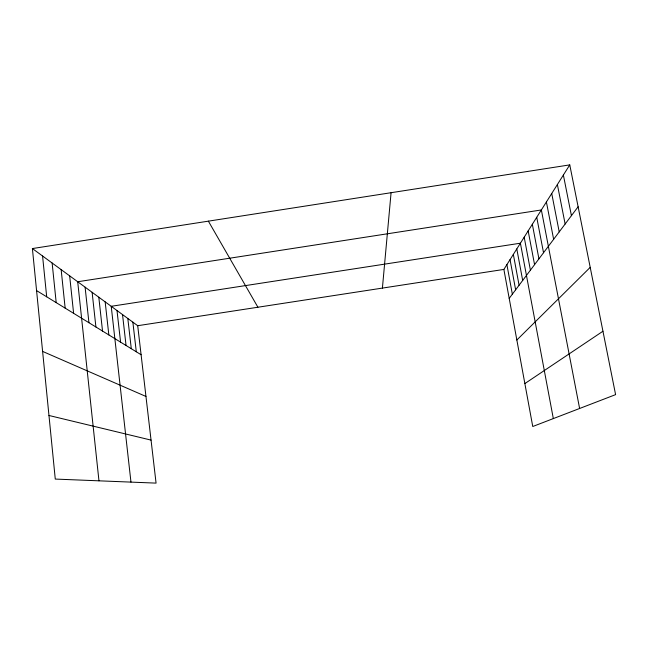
<?xml version="1.0" encoding="UTF-8"?>
<svg xmlns="http://www.w3.org/2000/svg" width="648" height="648" viewBox="0 0 648 648"><rect width="100%" height="100%" fill="white"/><g stroke="black" fill="none" stroke-linecap="round" stroke-linejoin="round"><path stroke-width="0.97" d="M382.409 288.093L391.076 192.707M569.762 164.884L615.6 394.632L532.753 426.505L503.877 269.422L569.762 164.884L32.4 248.557L55.274 479.075L156.071 483.116L137.708 325.709L32.4 248.557M509.198 298.372L578.121 206.761M516.853 340.014L590.215 267.365M524.864 383.576L602.948 331.233M137.708 325.709L503.877 269.422M48.965 415.481L151.057 440.105M42.606 351.41L145.962 396.454M36.572 290.588L141.094 354.723M208.373 221.154L257.912 307.233M563.379 175.017L571.423 215.663M557.377 184.534L565.137 224.014M551.731 193.501L559.216 231.887M546.394 201.957L553.635 239.298M579.612 408.475L541.364 209.952L77.703 281.75L98.966 480.832M536.73 217.291L543.526 252.744M532.34 224.265L538.934 258.852M528.16 230.891L534.568 264.651M524.192 237.192L530.412 270.175M553.327 418.592L520.401 243.203L111.221 306.301L130.969 482.112M516.796 248.929L522.685 280.446M513.346 254.397L519.08 285.233M510.049 259.629L515.638 289.81M506.898 264.635L512.349 294.184M132.864 322.161L136.299 351.775M127.81 318.46L131.293 348.705M122.529 314.588L126.052 345.497M117.004 310.538L120.585 342.136M105.162 301.863L108.84 334.935M98.804 297.205L102.538 331.063M92.121 292.313L95.912 326.997M85.099 287.169L88.938 322.72M69.66 275.854L73.613 313.316M61.155 269.625L65.156 308.132M52.14 263.015L56.198 302.632M42.574 256.009L46.688 296.8"/></g></svg>
